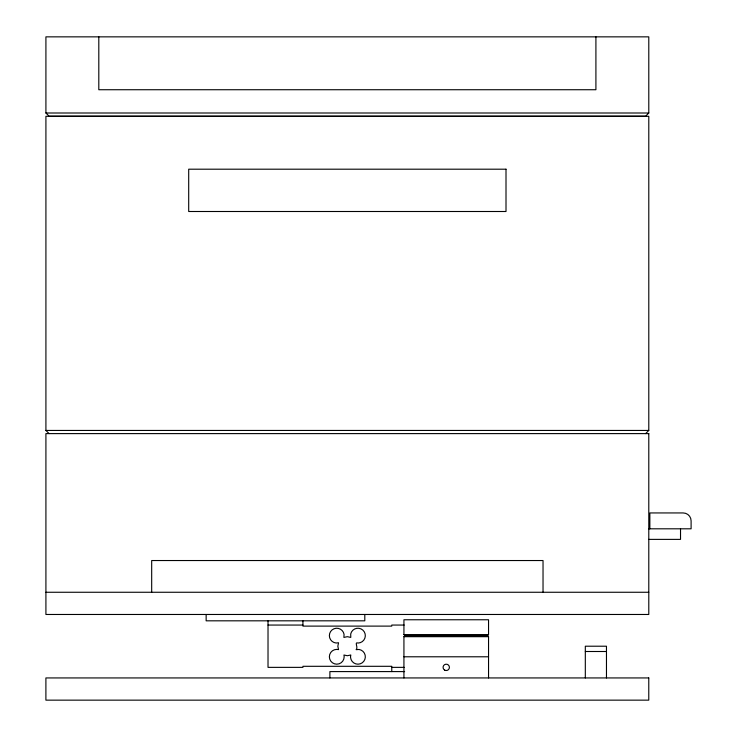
<?xml version="1.0" encoding="UTF-8"?>
<svg xmlns="http://www.w3.org/2000/svg" width="737" height="737" viewBox="0 0 737 737"><rect width="100%" height="100%" fill="white"/><g stroke="black" fill="none" stroke-linecap="round" stroke-linejoin="round"><path stroke-width="1.11" d="M648.79 113.001L645.621 116.179L49.093 116.179L45.915 113.001L45.915 36.85L648.79 36.85L648.79 113.001L45.915 113.001M403.931 677.939L403.931 636.685L404.991 635.635L487.489 635.635L488.548 634.575L488.548 619.762L403.931 619.762L403.931 634.575L404.991 635.635M645.621 433.614L648.79 430.445L648.79 116.308L45.915 116.308L45.915 430.445L49.093 433.614M45.915 430.445L648.79 430.445M648.79 528.807L691.103 528.807L691.103 520.875A7.932 7.932 0 0 0 683.171 512.943L649.85 512.943L649.85 528.807M648.79 539.383L680.527 539.383L680.527 528.807M45.915 592.262L648.79 592.262M268.019 625.059L302.925 625.059M404.152 625.059L391.771 625.059L391.771 626.109L302.925 626.109L302.925 620.821M403.931 634.575L488.548 634.575M403.931 636.685L488.548 636.685L488.548 677.939M585.316 651.499L606.468 651.499M403.931 656.787L488.548 656.787M391.771 667.363L404.152 667.363M404.622 671.591L329.89 671.591L329.89 677.939M487.489 635.635L488.548 636.685M606.468 677.939L606.468 646.211L585.316 646.211L585.316 677.939M595.911 36.85L595.911 89.73L98.804 89.73L98.804 36.85M543.031 592.262L543.031 560.535L151.684 560.535L151.684 592.262M391.771 671.591L391.771 666.303L302.925 666.303L302.925 667.363L268.019 667.363L268.019 620.821M364.797 614.474L364.797 620.821L206.148 620.821L206.148 614.474M350.609 655.635L350.563 657.57A7.407 7.407 0 0 0 358.062 664.184A7.407 7.407 0 0 0 365.312 657.293A7.407 7.407 0 0 0 359.066 649.472L356.128 649.666C358.661 647.731 353.797 641.439 358.164 643.033A7.407 7.407 0 0 0 365.312 636.031A7.407 7.407 0 0 0 358.965 628.302A7.407 7.407 0 0 0 350.711 633.949L350.775 637.413L347.348 636.685L343.893 637.422L344.059 634.336A7.407 7.407 0 0 0 336.109 628.256A7.407 7.407 0 0 0 329.365 635.644A7.407 7.407 0 0 0 336.136 643.005L338.559 642.765L337.832 646.211L338.541 649.61L336.763 649.38A7.407 7.407 0 0 0 329.365 656.796A7.407 7.407 0 0 0 336.781 664.184A7.407 7.407 0 0 0 344.17 656.778L343.939 655.009L347.348 655.727L350.803 654.99L350.609 655.635M506.006 169.197L188.7 169.197L188.7 211.501L506.006 211.501L506.006 169.197M648.79 433.614L45.915 433.614L45.915 614.474L648.79 614.474L648.79 433.614M648.772 677.939L45.897 677.939L45.897 700.15L648.772 700.15L648.772 677.939M444.651 670.108A3.169 3.169 0 0 0 449.413 667.363A3.169 3.169 0 0 0 444.651 664.617A3.169 3.169 0 0 0 444.651 670.108"/></g></svg>
